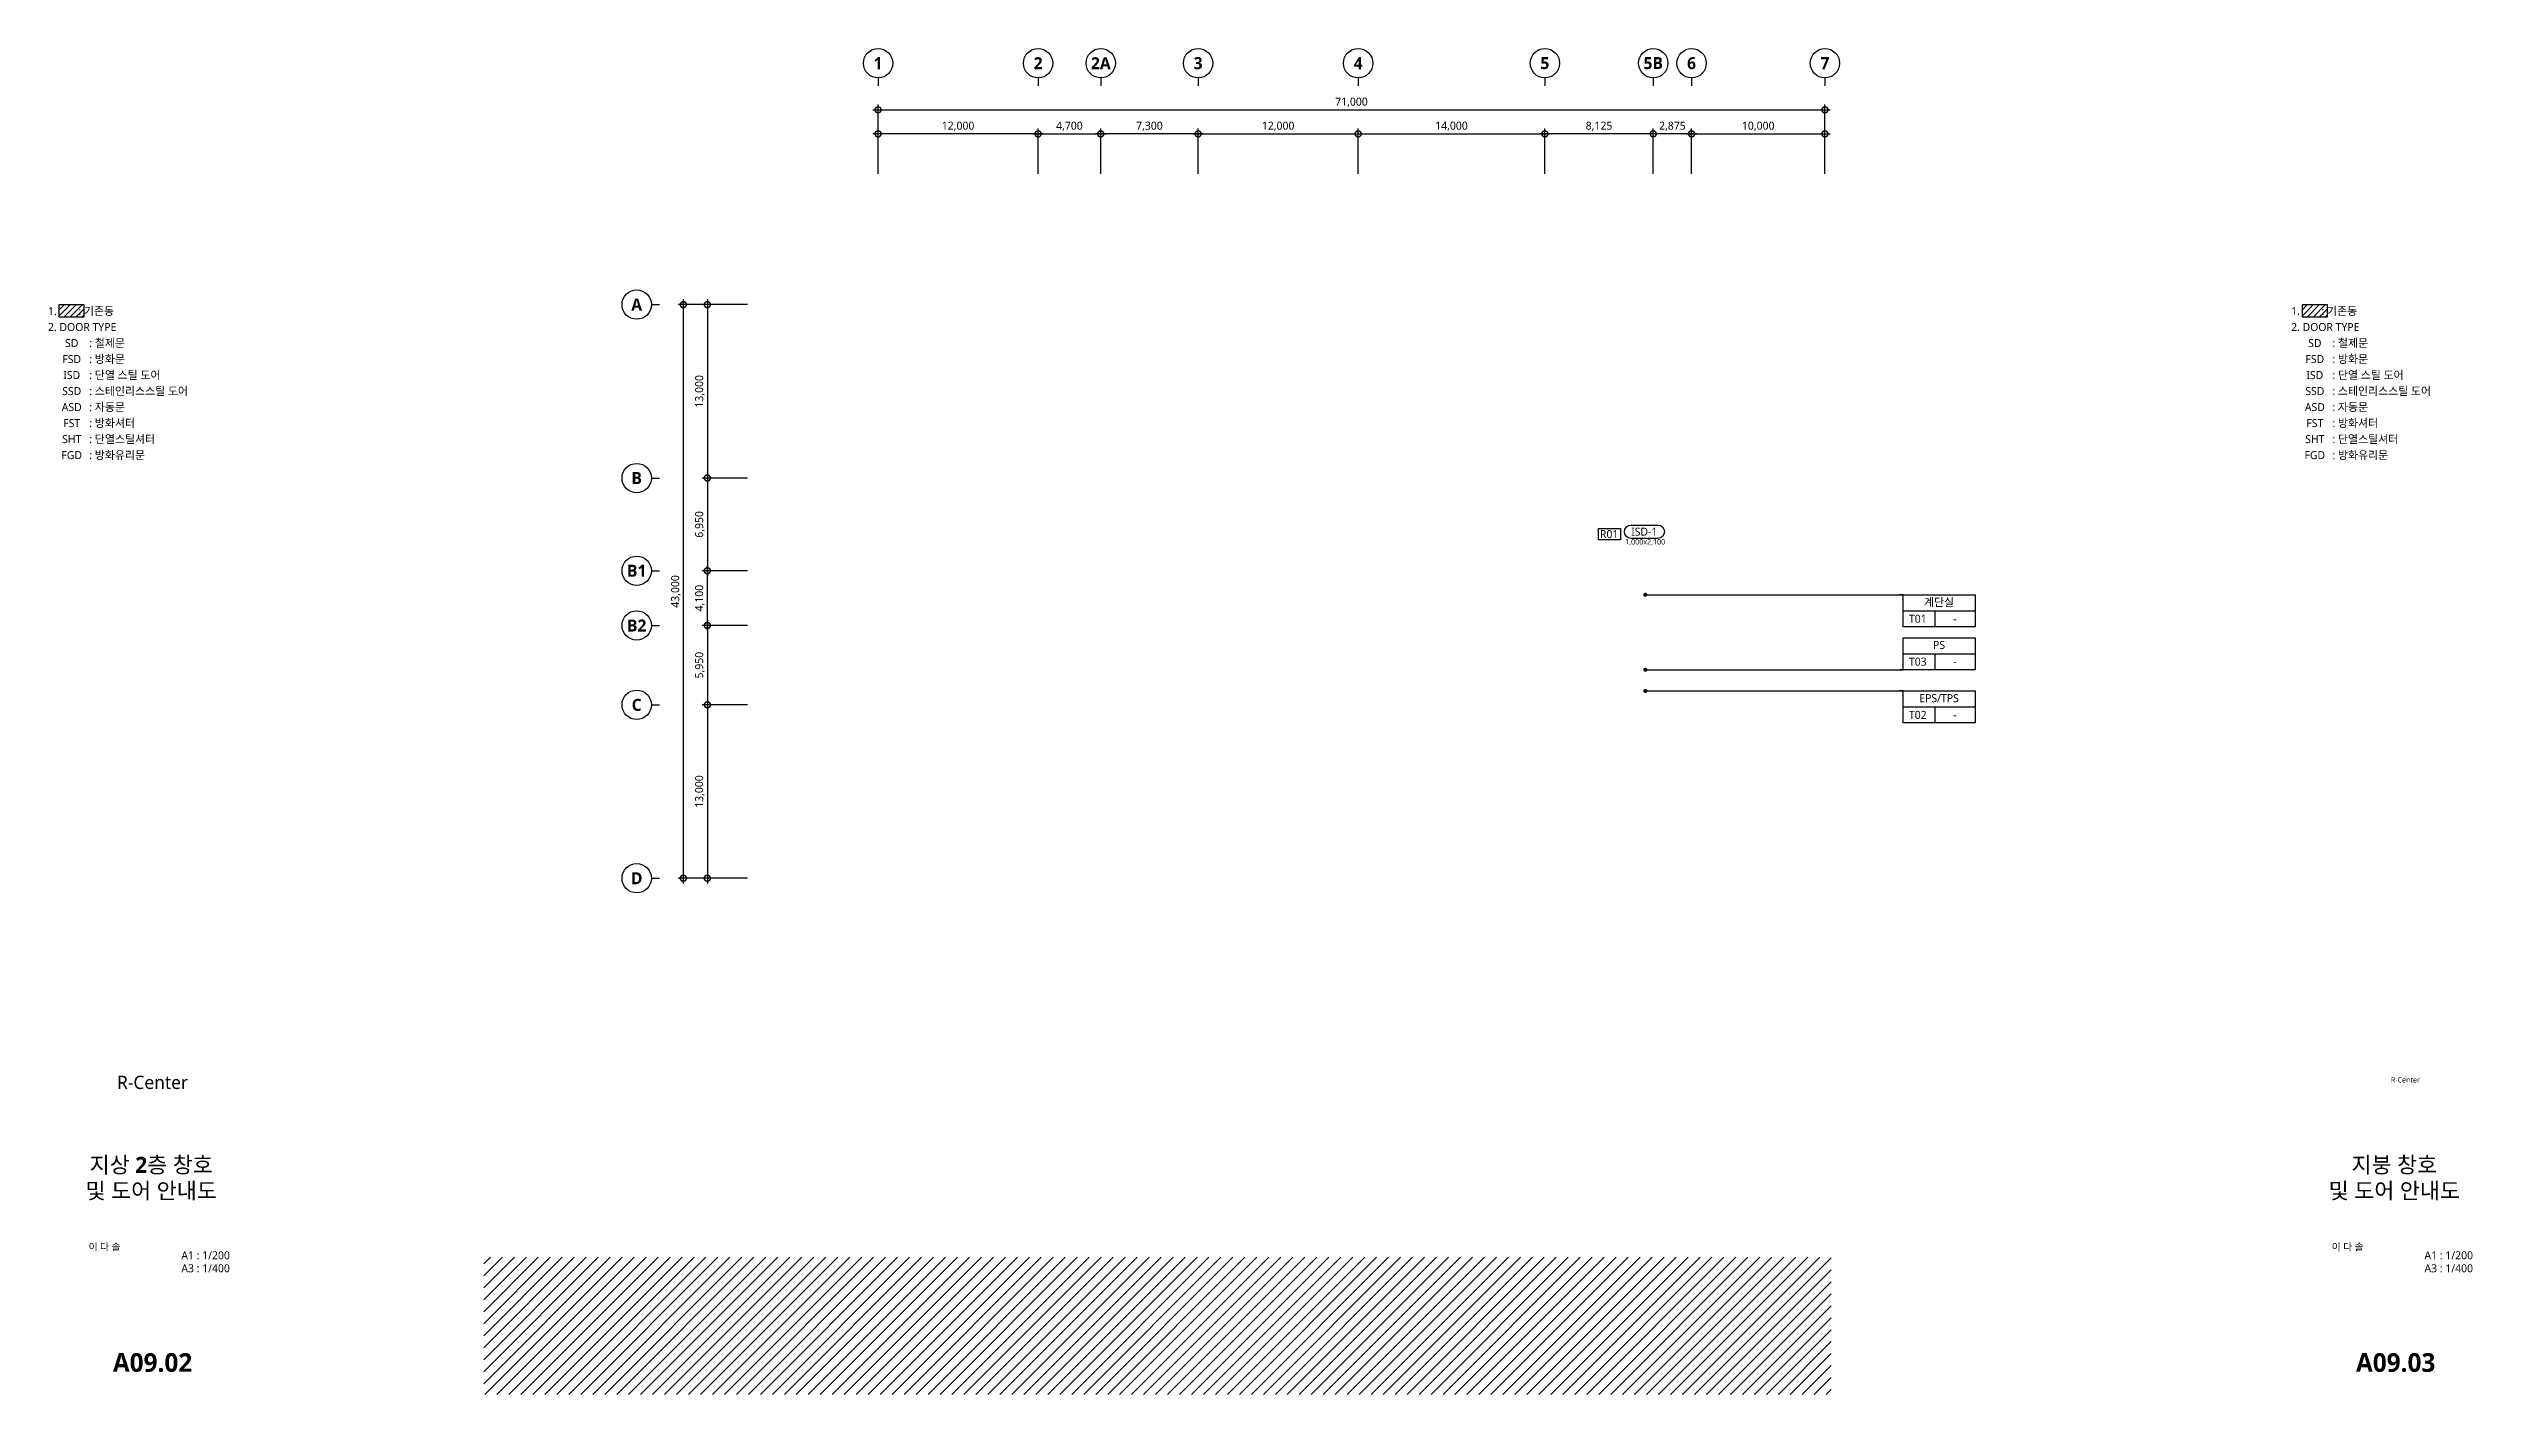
# Model space of a CAD drawing. Header units: millimetres. Extents: x 11266 to 497460, y 4200 to 113820.
# Drawn here: x 315694 to 497460, y 4200 to 105100 of the extents above; entities that cross this region are included whole.
import ezdxf
from ezdxf.enums import TextEntityAlignment as Align

# ---------------------------------------------------------------- set-up
doc = ezdxf.new("R2010")
doc.units = ezdxf.units.MM
doc.header["$LTSCALE"] = 200
doc.layers.get('DEFPOINTS').update_dxf_attribs({"color": 137})
doc.layers.add('# Door 사이즈', color=7, linetype='Continuous', plot=False)
doc.layers.add('# 도어 넘버', color=3, linetype='Continuous', plot=False)
for name, color, linetype in [('DIM', 7, 'Continuous'), ('HAT', 8, 'Continuous'), ('SYM', 6, 'Continuous'), ('SYM-BUB', 3, 'Continuous'), ('SYM-LEAD', 6, 'Continuous'), ('TEXT', 3, 'Continuous'), ('TEXT-NOTE', 6, 'Continuous'), ('XR-SHEET$0$TITLE', 7, 'Continuous'), ('XR-SHEET$1$SHT', 5, 'Continuous'), ('XR-SHEET$1$TEXT', 3, 'Continuous')]:
    doc.layers.add(name, color=color, linetype=linetype)
doc.styles.add('$0$스타일1', font='malgun.ttf')
doc.styles.add('S1', font='malgun.ttf')
doc.styles.add('XR-SHEET$0$굴림체(옥산)', font='malgun.ttf')
doc.styles.add('맑은고딕B', font='malgunbd.ttf')
doc.styles.add('스타일1', font='malgun.ttf')
doc.styles.add('스타일2', font='malgunbd.ttf')
doc.dimstyles.new('CJA', dxfattribs={"dimscale": 300, "dimtxt": 2.7, "dimasz": 1, "dimexe": 2, "dimexo": 3, "dimgap": 1, "dimtad": 1, "dimdec": 0, "dimzin": 1, "dimdsep": 46, "dimlunit": 6, "dimtxsty": '$0$스타일1', "dimblk": 'CJDOT', "dimcen": 0.09, "dimdle": 1, "dimclrd": 256, "dimclre": 256, "dimclrt": 3, "dimadec": 0, "dimazin": 0, "dimtfac": 1, "dimtdec": 0, "dimtix": 1, "dimtmove": 2, "dimatfit": 3, "dimldrblk": 'CJDOT', "dimfxl": 1, "dimtolj": 1, "dimtzin": 1, "dimarcsym": 0})
doc.dimstyles.new('DIM-QD 1', dxfattribs={"dimtxt": 3, "dimasz": 1.5, "dimexe": 1, "dimexo": 0, "dimgap": 1, "dimtad": 1, "dimdec": 3, "dimdsep": 46, "dimlunit": 6, "dimtxsty": '$0$스타일1', "dimblk1": 'ARCHTICK', "dimblk2": 'ARCHTICK', "dimsah": 1, "dimcen": 0, "dimclrd": 256, "dimclre": 256, "dimclrt": 3, "dimazin": 2, "dimtfac": 1, "dimtdec": 3, "dimtix": 1, "dimtmove": 2, "dimatfit": 3, "dimldrblk": 'ARCHTICK', "dimfxl": 1, "dimtolj": 1, "dimtzin": 0, "dimarcsym": 0})

# ---------------------------------------------------------------- blocks, each defined once
blk = doc.blocks.new('XR-SHEET$0$TITLE')
at = {"layer": 'XR-SHEET$0$TITLE', "true_color": 0x000000, "style": 'XR-SHEET$0$굴림체(옥산)'}
for tag, height, p in [('동명칭', 6, (776.77, -457.26)), ('SCALE-A1', 3, (797.5, -522)), ('SCALE-A3', 3, (797.5, -527)), ('DATA', 3, (797.5, -540))]:
    blk.add_attdef(tag, text='', height=height, dxfattribs=at).set_placement(p, align=Align.MIDDLE)
for tag, height, p in [('TITLE1', 6, (776.5, -479.4)), ('TITLE4', 6, (776.5, -484.39)), ('TITLE2', 6, (776.5, -489)), ('TITLE5', 6, (776.5, -493.99)), ('TITLE3', 6, (776.5, -498.7)), ('NAME-1', 3, (760.16, -517.5)), ('NAME-2', 3, (760.16, -526.5)), ('A0.00', 7, (776.5, -561))]:
    blk.add_attdef(tag, text='', height=height, dxfattribs=at).set_placement(p, align=Align.MIDDLE_CENTER)
blk = doc.blocks.new('A$C812c7108')
at = {"layer": 'TEXT', "style": 'S1'}
for s, p in [('1.        : 기존동', (0, 373)), ('2. DOOR TYPE', (0, -827)), (': 철제문', (3100, -2027)), (': 방화문', (3100, -3227)), (': 단열 스틸 도어', (3100, -4427)), (': 스테인리스스틸 도어', (3100, -5627)), (': 자동문', (3100, -6827)), (': 방화셔터', (3100, -8027)), (': 단열스틸셔터', (3100, -9227)), (': 방화유리문', (3100, -10427))]:
    blk.add_text(s, height=600, dxfattribs=at).set_placement(p, align=Align.MIDDLE_LEFT)
for s, p in [('SD', (1780, -2027)), ('FSD', (1780, -3227)), ('SSD', (1780, -5627)), ('ISD', (1780, -4427)), ('ASD', (1780, -6827)), ('SHT', (1780, -9227)), ('FST', (1780, -8027)), ('FGD', (1780, -10427))]:
    blk.add_text(s, height=600, dxfattribs=at).set_placement(p, align=Align.MIDDLE_CENTER)
blk = doc.blocks.new('DN')
at = {"layer": 'SYM', "color": 6}
blk.add_lwpolyline([(12.5, 0.17, 1), (12.5, 5.17), (2.5, 5.17, 1), (2.5, 0.17)], format="xyb", close=True, dxfattribs=at)
at = {"layer": 'SYM', "color": 3, "style": '스타일1'}
blk.add_attdef('FSD-1', text='', height=3, dxfattribs=at).set_placement((7.37, 2.67), align=Align.MIDDLE_CENTER)
blk = doc.blocks.new('_ARCHTICK')
at = {"color": 0, "linetype": 'ByBlock', "const_width": 0.15}
blk.add_lwpolyline([(-0.5, -0.5), (0.5, 0.5)], dxfattribs=at)
blk = doc.blocks.new('room')
at = {"layer": 'TEXT-NOTE'}
for p, q in [((0, 0), (0, 12)), ((0, 12), (27, 12)), ((27, 12), (27, 0)), ((0, 6), (27, 6)), ((27, 0), (0, 0)), ((12, 0), (12, 6))]:
    blk.add_line(p, q, dxfattribs=at)
at = {"layer": 'TEXT-NOTE', "color": 3, "style": '스타일1'}
for tag, p in [('실명', (13.5, 9.28)), ('101', (5.53, 3.02)), ('2400', (19.5, 3))]:
    blk.add_attdef(tag, text='', height=3, dxfattribs=at).set_placement(p, align=Align.MIDDLE)
blk = doc.blocks.new('_DotSmall')
at = {"color": 0, "linetype": 'ByBlock', "const_width": 0.5}
blk.add_lwpolyline([(-0.0625, 0, 1), (0.0625, 0, 1)], format="xyb", close=True, dxfattribs=at)
blk = doc.blocks.new('*D35')
at = {"layer": 'DEFPOINTS', "color": 0, "transparency": 16777216}
for p in [(0, 5400), (-71000, 0), (0, 0)]:
    blk.add_point(p, dxfattribs=at)
at = {"layer": 'DIM', "color": 7, "lineweight": -2, "transparency": 16777216}
for p, q in [((-71000, 600), (-71000, 5800)), ((0, 600), (0, 5800)), ((-71400, 5400), (400, 5400))]:
    blk.add_line(p, q, dxfattribs=at)
at = {"layer": 'DIM', "color": 7, "lineweight": -2, "transparency": 16777216, "xscale": 900, "yscale": 900, "zscale": 900, "rotation": 180}
blk.add_blockref('_DotSmall', (-71000, 5400), dxfattribs=at)
at = {"layer": 'DIM', "color": 7, "lineweight": -2, "transparency": 16777216, "xscale": 900, "yscale": 900, "zscale": 900}
blk.add_blockref('_DotSmall', (0, 5400), dxfattribs=at)
at = {"layer": 'DIM', "color": 3, "transparency": 16777216, "insert": (-35500, 5962), "char_height": 600, "attachment_point": 5, "style": '스타일1'}
blk.add_mtext('\\A1;71,000', dxfattribs=at)
blk = doc.blocks.new('CJDOT')
blk.add_line((-2, 0), (2, 0))
at = {"const_width": 0.5}
blk.add_lwpolyline([(-0.25, 0, 1), (0.25, 0, 1)], format="xyb", close=True, dxfattribs=at)
blk = doc.blocks.new('NEW_BUB')
at = {"layer": 'SYM-BUB', "color": 6}
blk.add_line((0, 3), (0, 0), dxfattribs=at)
blk.add_circle((0, 8.5), 5.5, dxfattribs=at)
at = {"layer": 'SYM-BUB', "color": 3, "style": '스타일2'}
blk.add_attdef('X', text='', height=4.5, dxfattribs=at).set_placement((0, 8.5), align=Align.MIDDLE)
blk = doc.blocks.new('*D36')
at = {"layer": 'DEFPOINTS', "color": 0, "transparency": 16777216}
for p in [(-21000, 3600), (-35000, 0), (-21000, 0)]:
    blk.add_point(p, dxfattribs=at)
at = {"layer": 'DIM', "color": 7, "lineweight": -2, "transparency": 16777216}
for p, q in [((-35000, 600), (-35000, 4000)), ((-21000, 600), (-21000, 4000)), ((-35400, 3600), (-20600, 3600))]:
    blk.add_line(p, q, dxfattribs=at)
at = {"layer": 'DIM', "color": 7, "lineweight": -2, "transparency": 16777216, "xscale": 900, "yscale": 900, "zscale": 900, "rotation": 180}
blk.add_blockref('_DotSmall', (-35000, 3600), dxfattribs=at)
at = {"layer": 'DIM', "color": 7, "lineweight": -2, "transparency": 16777216, "xscale": 900, "yscale": 900, "zscale": 900}
blk.add_blockref('_DotSmall', (-21000, 3600), dxfattribs=at)
at = {"layer": 'DIM', "color": 3, "transparency": 16777216, "insert": (-28000, 4162), "char_height": 600, "attachment_point": 5, "style": '스타일1'}
blk.add_mtext('\\A1;14,000', dxfattribs=at)
blk = doc.blocks.new('*D37')
at = {"layer": 'DEFPOINTS', "color": 0, "transparency": 16777216}
for p in [(-35000, 3600), (-47000, 0), (-35000, 0)]:
    blk.add_point(p, dxfattribs=at)
at = {"layer": 'DIM', "color": 7, "lineweight": -2, "transparency": 16777216}
for p, q in [((-47000, 600), (-47000, 4000)), ((-35000, 600), (-35000, 4000)), ((-47400, 3600), (-34600, 3600))]:
    blk.add_line(p, q, dxfattribs=at)
at = {"layer": 'DIM', "color": 7, "lineweight": -2, "transparency": 16777216, "xscale": 900, "yscale": 900, "zscale": 900, "rotation": 180}
blk.add_blockref('_DotSmall', (-47000, 3600), dxfattribs=at)
at = {"layer": 'DIM', "color": 7, "lineweight": -2, "transparency": 16777216, "xscale": 900, "yscale": 900, "zscale": 900}
blk.add_blockref('_DotSmall', (-35000, 3600), dxfattribs=at)
at = {"layer": 'DIM', "color": 3, "transparency": 16777216, "insert": (-41000, 4162), "char_height": 600, "attachment_point": 5, "style": '스타일1'}
blk.add_mtext('\\A1;12,000', dxfattribs=at)
blk = doc.blocks.new('*D38')
at = {"layer": 'DEFPOINTS', "color": 0, "transparency": 16777216}
for p in [(-54300, 3600), (-59000, 0), (-54300, 0)]:
    blk.add_point(p, dxfattribs=at)
at = {"layer": 'DIM', "color": 7, "lineweight": -2, "transparency": 16777216}
for p, q in [((-59000, 600), (-59000, 4000)), ((-54300, 600), (-54300, 4000)), ((-59400, 3600), (-53900, 3600))]:
    blk.add_line(p, q, dxfattribs=at)
at = {"layer": 'DIM', "color": 7, "lineweight": -2, "transparency": 16777216, "xscale": 900, "yscale": 900, "zscale": 900, "rotation": 180}
blk.add_blockref('_DotSmall', (-59000, 3600), dxfattribs=at)
at = {"layer": 'DIM', "color": 7, "lineweight": -2, "transparency": 16777216, "xscale": 900, "yscale": 900, "zscale": 900}
blk.add_blockref('_DotSmall', (-54300, 3600), dxfattribs=at)
at = {"layer": 'DIM', "color": 3, "transparency": 16777216, "insert": (-56650, 4160), "char_height": 600, "attachment_point": 5, "style": '스타일1'}
blk.add_mtext('\\A1;4,700', dxfattribs=at)
blk = doc.blocks.new('*D39')
at = {"layer": 'DEFPOINTS', "color": 0, "transparency": 16777216}
for p in [(-54300, 3600), (-54300, 0), (-47000, 0)]:
    blk.add_point(p, dxfattribs=at)
at = {"layer": 'DIM', "color": 7, "lineweight": -2, "transparency": 16777216}
for p, q in [((-54300, 600), (-54300, 4000)), ((-47000, 600), (-47000, 4000)), ((-46600, 3600), (-54700, 3600))]:
    blk.add_line(p, q, dxfattribs=at)
at = {"layer": 'DIM', "color": 7, "lineweight": -2, "transparency": 16777216, "xscale": 900, "yscale": 900, "zscale": 900, "rotation": 180}
blk.add_blockref('_DotSmall', (-54300, 3600), dxfattribs=at)
at = {"layer": 'DIM', "color": 7, "lineweight": -2, "transparency": 16777216, "xscale": 900, "yscale": 900, "zscale": 900}
blk.add_blockref('_DotSmall', (-47000, 3600), dxfattribs=at)
at = {"layer": 'DIM', "color": 3, "transparency": 16777216, "insert": (-50650, 4160), "char_height": 600, "attachment_point": 5, "style": '스타일1'}
blk.add_mtext('\\A1;7,300', dxfattribs=at)
blk = doc.blocks.new('*D40')
at = {"layer": 'DEFPOINTS', "color": 0, "transparency": 16777216}
for p in [(-21000, 3600), (-12875, 0), (-21000, 0)]:
    blk.add_point(p, dxfattribs=at)
at = {"layer": 'DIM', "color": 7, "lineweight": -2, "transparency": 16777216}
for p, q in [((-21000, 600), (-21000, 4000)), ((-12875, 600), (-12875, 4000)), ((-12475, 3600), (-21400, 3600))]:
    blk.add_line(p, q, dxfattribs=at)
at = {"layer": 'DIM', "color": 7, "lineweight": -2, "transparency": 16777216, "xscale": 900, "yscale": 900, "zscale": 900, "rotation": 180}
blk.add_blockref('_DotSmall', (-21000, 3600), dxfattribs=at)
at = {"layer": 'DIM', "color": 7, "lineweight": -2, "transparency": 16777216, "xscale": 900, "yscale": 900, "zscale": 900}
blk.add_blockref('_DotSmall', (-12875, 3600), dxfattribs=at)
at = {"layer": 'DIM', "color": 3, "transparency": 16777216, "insert": (-16938, 4162), "char_height": 600, "attachment_point": 5, "style": '스타일1'}
blk.add_mtext('\\A1;8,125', dxfattribs=at)
blk = doc.blocks.new('*D41')
at = {"layer": 'DEFPOINTS', "color": 0, "transparency": 16777216}
for p in [(-12875, 3600), (-12875, 0), (-10000, 0)]:
    blk.add_point(p, dxfattribs=at)
at = {"layer": 'DIM', "color": 7, "lineweight": -2, "transparency": 16777216}
for p, q in [((-12875, 600), (-12875, 4000)), ((-10000, 600), (-10000, 4000)), ((-9600, 3600), (-13275, 3600))]:
    blk.add_line(p, q, dxfattribs=at)
at = {"layer": 'DIM', "color": 7, "lineweight": -2, "transparency": 16777216, "xscale": 900, "yscale": 900, "zscale": 900, "rotation": 180}
blk.add_blockref('_DotSmall', (-12875, 3600), dxfattribs=at)
at = {"layer": 'DIM', "color": 7, "lineweight": -2, "transparency": 16777216, "xscale": 900, "yscale": 900, "zscale": 900}
blk.add_blockref('_DotSmall', (-10000, 3600), dxfattribs=at)
at = {"layer": 'DIM', "color": 3, "transparency": 16777216, "insert": (-11437, 4160), "char_height": 600, "attachment_point": 5, "style": '스타일1'}
blk.add_mtext('\\A1;2,875', dxfattribs=at)
blk = doc.blocks.new('*D42')
at = {"layer": 'DEFPOINTS', "color": 0, "transparency": 16777216}
for p in [(-71000, 3600), (-71000, 0), (-59000, 0)]:
    blk.add_point(p, dxfattribs=at)
at = {"layer": 'DIM', "color": 7, "lineweight": -2, "transparency": 16777216}
for p, q in [((-71000, 600), (-71000, 4000)), ((-59000, 600), (-59000, 4000)), ((-58600, 3600), (-71400, 3600))]:
    blk.add_line(p, q, dxfattribs=at)
at = {"layer": 'DIM', "color": 7, "lineweight": -2, "transparency": 16777216, "xscale": 900, "yscale": 900, "zscale": 900, "rotation": 180}
blk.add_blockref('_DotSmall', (-71000, 3600), dxfattribs=at)
at = {"layer": 'DIM', "color": 7, "lineweight": -2, "transparency": 16777216, "xscale": 900, "yscale": 900, "zscale": 900}
blk.add_blockref('_DotSmall', (-59000, 3600), dxfattribs=at)
at = {"layer": 'DIM', "color": 3, "transparency": 16777216, "insert": (-65000, 4162), "char_height": 600, "attachment_point": 5, "style": '스타일1'}
blk.add_mtext('\\A1;12,000', dxfattribs=at)
blk = doc.blocks.new('*D43')
at = {"layer": 'DEFPOINTS', "color": 0, "transparency": 16777216}
for p in [(0, 3600), (-10000, 0), (0, 0)]:
    blk.add_point(p, dxfattribs=at)
at = {"layer": 'DIM', "color": 7, "lineweight": -2, "transparency": 16777216}
for p, q in [((-10000, 600), (-10000, 4000)), ((0, 600), (0, 4000)), ((-10400, 3600), (400, 3600))]:
    blk.add_line(p, q, dxfattribs=at)
at = {"layer": 'DIM', "color": 7, "lineweight": -2, "transparency": 16777216, "xscale": 900, "yscale": 900, "zscale": 900, "rotation": 180}
blk.add_blockref('_DotSmall', (-10000, 3600), dxfattribs=at)
at = {"layer": 'DIM', "color": 7, "lineweight": -2, "transparency": 16777216, "xscale": 900, "yscale": 900, "zscale": 900}
blk.add_blockref('_DotSmall', (0, 3600), dxfattribs=at)
at = {"layer": 'DIM', "color": 3, "transparency": 16777216, "insert": (-5000, 4162), "char_height": 600, "attachment_point": 5, "style": '스타일1'}
blk.add_mtext('\\A1;10,000', dxfattribs=at)
blk = doc.blocks.new('*D17')
at = {"layer": 'DEFPOINTS', "color": 0, "transparency": 16777216}
for p in [(364096, 85576), (369496, 85576), (369496, 42576)]:
    blk.add_point(p, dxfattribs=at)
at = {"layer": 'DIM', "color": 7, "lineweight": -2, "transparency": 16777216}
for p, q in [((368896, 85576), (363696, 85576)), ((364096, 42176), (364096, 85976)), ((368896, 42576), (363696, 42576))]:
    blk.add_line(p, q, dxfattribs=at)
at = {"layer": 'DIM', "color": 7, "lineweight": -2, "transparency": 16777216, "xscale": 900, "yscale": 900, "zscale": 900}
for p, rotation in [((364096, 85576), 90), ((364096, 42576), 270)]:
    blk.add_blockref('_DotSmall', p, dxfattribs=dict(at, rotation=rotation))
at = {"layer": 'DIM', "color": 3, "transparency": 16777216, "insert": (363536, 64076), "char_height": 600, "attachment_point": 5, "rotation": 90, "style": '$0$스타일1'}
blk.add_mtext('\\A1;43,000', dxfattribs=at)
blk = doc.blocks.new('*D18')
at = {"layer": 'DEFPOINTS', "color": 0, "transparency": 16777216}
for p in [(369496, 85576), (365896, 72576), (369496, 72576)]:
    blk.add_point(p, dxfattribs=at)
at = {"layer": 'DIM', "color": 7, "lineweight": -2, "transparency": 16777216}
for p, q in [((368896, 85576), (365496, 85576)), ((365896, 85976), (365896, 72176)), ((368896, 72576), (365496, 72576))]:
    blk.add_line(p, q, dxfattribs=at)
at = {"layer": 'DIM', "color": 7, "lineweight": -2, "transparency": 16777216, "xscale": 900, "yscale": 900, "zscale": 900}
for p, rotation in [((365896, 85576), 90), ((365896, 72576), 270)]:
    blk.add_blockref('_DotSmall', p, dxfattribs=dict(at, rotation=rotation))
at = {"layer": 'DIM', "color": 3, "transparency": 16777216, "insert": (365334, 79076), "char_height": 600, "attachment_point": 5, "rotation": 90, "style": '$0$스타일1'}
blk.add_mtext('\\A1;13,000', dxfattribs=at)
blk = doc.blocks.new('*D19')
at = {"layer": 'DEFPOINTS', "color": 0, "transparency": 16777216}
for p in [(369496, 55576), (365896, 42576), (369496, 42576)]:
    blk.add_point(p, dxfattribs=at)
at = {"layer": 'DIM', "color": 7, "lineweight": -2, "transparency": 16777216}
for p, q in [((368896, 55576), (365496, 55576)), ((365896, 55976), (365896, 42176)), ((368896, 42576), (365496, 42576))]:
    blk.add_line(p, q, dxfattribs=at)
at = {"layer": 'DIM', "color": 7, "lineweight": -2, "transparency": 16777216, "xscale": 900, "yscale": 900, "zscale": 900}
for p, rotation in [((365896, 55576), 90), ((365896, 42576), 270)]:
    blk.add_blockref('_DotSmall', p, dxfattribs=dict(at, rotation=rotation))
at = {"layer": 'DIM', "color": 3, "transparency": 16777216, "insert": (365334, 49076), "char_height": 600, "attachment_point": 5, "rotation": 90, "style": '$0$스타일1'}
blk.add_mtext('\\A1;13,000', dxfattribs=at)
blk = doc.blocks.new('*D20')
at = {"layer": 'DEFPOINTS', "color": 0, "transparency": 16777216}
for p in [(369496, 61526), (365896, 55576), (369496, 55576)]:
    blk.add_point(p, dxfattribs=at)
at = {"layer": 'DIM', "color": 7, "lineweight": -2, "transparency": 16777216}
for p, q in [((365896, 61926), (365896, 55176)), ((368896, 61526), (365496, 61526)), ((368896, 55576), (365496, 55576))]:
    blk.add_line(p, q, dxfattribs=at)
at = {"layer": 'DIM', "color": 7, "lineweight": -2, "transparency": 16777216, "xscale": 900, "yscale": 900, "zscale": 900}
for p, rotation in [((365896, 61526), 90), ((365896, 55576), 270)]:
    blk.add_blockref('_DotSmall', p, dxfattribs=dict(at, rotation=rotation))
at = {"layer": 'DIM', "color": 3, "transparency": 16777216, "insert": (365336, 58551), "char_height": 600, "attachment_point": 5, "rotation": 90, "style": '$0$스타일1'}
blk.add_mtext('\\A1;5,950', dxfattribs=at)
blk = doc.blocks.new('*D21')
at = {"layer": 'DEFPOINTS', "color": 0, "transparency": 16777216}
for p in [(365896, 65626), (369496, 65626), (369496, 61526)]:
    blk.add_point(p, dxfattribs=at)
at = {"layer": 'DIM', "color": 7, "lineweight": -2, "transparency": 16777216}
for p, q in [((368896, 65626), (365496, 65626)), ((365896, 61126), (365896, 66026)), ((368896, 61526), (365496, 61526))]:
    blk.add_line(p, q, dxfattribs=at)
at = {"layer": 'DIM', "color": 7, "lineweight": -2, "transparency": 16777216, "xscale": 900, "yscale": 900, "zscale": 900}
for p, rotation in [((365896, 65626), 90), ((365896, 61526), 270)]:
    blk.add_blockref('_DotSmall', p, dxfattribs=dict(at, rotation=rotation))
at = {"layer": 'DIM', "color": 3, "transparency": 16777216, "insert": (365334, 63576), "char_height": 600, "attachment_point": 5, "rotation": 90, "style": '$0$스타일1'}
blk.add_mtext('\\A1;4,100', dxfattribs=at)
blk = doc.blocks.new('*D22')
at = {"layer": 'DEFPOINTS', "color": 0, "transparency": 16777216}
for p in [(369496, 72576), (365896, 65626), (369496, 65626)]:
    blk.add_point(p, dxfattribs=at)
at = {"layer": 'DIM', "color": 7, "lineweight": -2, "transparency": 16777216}
for p, q in [((365896, 72976), (365896, 65226)), ((368896, 72576), (365496, 72576)), ((368896, 65626), (365496, 65626))]:
    blk.add_line(p, q, dxfattribs=at)
at = {"layer": 'DIM', "color": 7, "lineweight": -2, "transparency": 16777216, "xscale": 900, "yscale": 900, "zscale": 900}
for p, rotation in [((365896, 72576), 90), ((365896, 65626), 270)]:
    blk.add_blockref('_DotSmall', p, dxfattribs=dict(at, rotation=rotation))
at = {"layer": 'DIM', "color": 3, "transparency": 16777216, "insert": (365336, 69101), "char_height": 600, "attachment_point": 5, "rotation": 90, "style": '$0$스타일1'}
blk.add_mtext('\\A1;6,950', dxfattribs=at)
blk = doc.blocks.new('RF DOOR NUMBER')
at = {"layer": '# 도어 넘버', "flags": 128}
blk.add_lwpolyline([(-3139, -110), (-3139, -950), (-4808, -950), (-4808, -110)], close=True, dxfattribs=at)
at = {"layer": '# 도어 넘버', "style": '스타일1'}
blk.add_text('R01', height=600, dxfattribs=at).set_placement((-4688, -830))
blk = doc.blocks.new('A$C5c222830')
at = {"layer": 'SYM-BUB'}
ref = blk.add_blockref('NEW_BUB', (-71000, 7200), dxfattribs=dict(at, xscale=200.0000000000001, yscale=200.0000000000001, zscale=200.0000000000001))
ref.add_attrib('X', '1', dxfattribs={"color": 3, "height": 900, "style": '맑은고딕B'}).set_placement((-71000, 8900), align=Align.MIDDLE)
ref = blk.add_blockref('NEW_BUB', (-59000, 7200), dxfattribs=dict(at, xscale=200.0000000000001, yscale=200.0000000000001, zscale=200.0000000000001))
ref.add_attrib('X', '2', dxfattribs={"color": 3, "height": 900, "style": '맑은고딕B'}).set_placement((-59000, 8900), align=Align.MIDDLE)
ref = blk.add_blockref('NEW_BUB', (-54300, 7200), dxfattribs=dict(at, xscale=200.0000000000001, yscale=200.0000000000001, zscale=200.0000000000001))
ref.add_attrib('X', '2A', dxfattribs={"color": 3, "height": 900, "style": '맑은고딕B'}).set_placement((-54300, 8900), align=Align.MIDDLE)
ref = blk.add_blockref('NEW_BUB', (-47000, 7200), dxfattribs=dict(at, xscale=200.0000000000001, yscale=200.0000000000001, zscale=200.0000000000001))
ref.add_attrib('X', '3', dxfattribs={"color": 3, "height": 900, "style": '맑은고딕B'}).set_placement((-47000, 8900), align=Align.MIDDLE)
ref = blk.add_blockref('NEW_BUB', (-35000, 7200), dxfattribs=dict(at, xscale=200.0000000000001, yscale=200.0000000000001, zscale=200.0000000000001))
ref.add_attrib('X', '4', dxfattribs={"color": 3, "height": 900, "style": '맑은고딕B'}).set_placement((-35000, 8900), align=Align.MIDDLE)
ref = blk.add_blockref('NEW_BUB', (-21000, 7200), dxfattribs=dict(at, xscale=200.0000000000001, yscale=200.0000000000001, zscale=200.0000000000001))
ref.add_attrib('X', '5', dxfattribs={"color": 3, "height": 900, "style": '맑은고딕B'}).set_placement((-21000, 8900), align=Align.MIDDLE)
ref = blk.add_blockref('NEW_BUB', (-12875, 7200), dxfattribs=dict(at, xscale=200.0000000000001, yscale=200.0000000000001, zscale=200.0000000000001))
ref.add_attrib('X', '5B', dxfattribs={"color": 3, "height": 900, "style": '맑은고딕B'}).set_placement((-12875, 8900), align=Align.MIDDLE)
ref = blk.add_blockref('NEW_BUB', (-10000, 7200), dxfattribs=dict(at, xscale=200.0000000000001, yscale=200.0000000000001, zscale=200.0000000000001))
ref.add_attrib('X', '6', dxfattribs={"color": 3, "height": 900, "style": '맑은고딕B'}).set_placement((-10000, 8900), align=Align.MIDDLE)
ref = blk.add_blockref('NEW_BUB', (0, 7200), dxfattribs=dict(at, xscale=200.0000000000001, yscale=200.0000000000001, zscale=200.0000000000001))
ref.add_attrib('X', '7', dxfattribs={"color": 3, "height": 900, "style": '맑은고딕B'}).set_placement((0, 8900), align=Align.MIDDLE)
at = {"layer": 'DIM'}
dim = blk.add_linear_dim(base=(0, 5400), p1=(-71000, 0), p2=(0, 0), angle=180, dimstyle='CJA', override={"dimscale": 200, "dimtxt": 3, "dimasz": 4.5, "dimtxsty": '스타일1', "dimblk1": 'DotSmall', "dimblk2": 'DotSmall', "dimsah": 1, "dimdle": 2, "dimclrd": 7, "dimclre": 7}, dxfattribs=at)
dim.commit()
dim.dimension.update_dxf_attribs({"geometry": '*D35', "text_midpoint": (-35500, 5962), "dimtype": 128})
for base, p1, p2, picture, middle in [((-71000, 3600), (-59000, 0), (-71000, 0), '*D42', (-65000, 4162)), ((-54300, 3600), (-47000, 0), (-54300, 0), '*D39', (-50650, 4160.3)), ((-21000, 3600), (-12875, 0), (-21000, 0), '*D40', (-16937.5, 4162)), ((-12875, 3600), (-10000, 0), (-12875, 0), '*D41', (-11437.5, 4160.3))]:
    dim = blk.add_linear_dim(base=base, p1=p1, p2=p2, angle=180, dimstyle='CJA', override={"dimscale": 200, "dimtxt": 3, "dimasz": 4.5, "dimtxsty": '스타일1', "dimblk1": 'DotSmall', "dimblk2": 'DotSmall', "dimsah": 1, "dimdle": 2, "dimclrd": 7, "dimclre": 7}, dxfattribs=at)
    dim.commit()
    dim.dimension.update_dxf_attribs({"geometry": picture, "text_midpoint": middle})
for base, p1, p2, picture, middle in [((-54300, 3600), (-59000, 0), (-54300, 0), '*D38', (-56650, 4160.3)), ((-35000, 3600), (-47000, 0), (-35000, 0), '*D37', (-41000, 4162)), ((-21000, 3600), (-35000, 0), (-21000, 0), '*D36', (-28000, 4162)), ((0, 3600), (-10000, 0), (0, 0), '*D43', (-5000, 4162))]:
    dim = blk.add_linear_dim(base=base, p1=p1, p2=p2, dimstyle='CJA', override={"dimscale": 200, "dimtxt": 3, "dimasz": 4.5, "dimtxsty": '스타일1', "dimblk1": 'DotSmall', "dimblk2": 'DotSmall', "dimsah": 1, "dimdle": 2, "dimclrd": 7, "dimclre": 7}, dxfattribs=at)
    dim.commit()
    dim.dimension.update_dxf_attribs({"geometry": picture, "text_midpoint": middle})
blk = doc.blocks.new('A$Cae429de4')
at = {"layer": 'SYM-BUB'}
ref = blk.add_blockref('NEW_BUB', (-7200, 0), dxfattribs=dict(at, xscale=200.0000000000001, yscale=200.0000000000001, zscale=200.0000000000001, rotation=90))
ref.add_attrib('X', 'A', dxfattribs={"color": 3, "height": 900, "style": '맑은고딕B'}).set_placement((-8900, 0), align=Align.MIDDLE)
ref = blk.add_blockref('NEW_BUB', (-7200, -13000), dxfattribs=dict(at, xscale=200.0000000000001, yscale=200.0000000000001, zscale=200.0000000000001, rotation=90))
ref.add_attrib('X', 'B', dxfattribs={"color": 3, "height": 900, "style": '맑은고딕B'}).set_placement((-8900, -13000), align=Align.MIDDLE)
ref = blk.add_blockref('NEW_BUB', (-7200, -19950), dxfattribs=dict(at, xscale=200.0000000000001, yscale=200.0000000000001, zscale=200.0000000000001, rotation=90))
ref.add_attrib('X', 'B1', dxfattribs={"color": 3, "height": 900, "style": '맑은고딕B'}).set_placement((-8900, -19950), align=Align.MIDDLE)
ref = blk.add_blockref('NEW_BUB', (-7200, -24050), dxfattribs=dict(at, xscale=200.0000000000001, yscale=200.0000000000001, zscale=200.0000000000001, rotation=90))
ref.add_attrib('X', 'B2', dxfattribs={"color": 3, "height": 900, "style": '맑은고딕B'}).set_placement((-8900, -24050), align=Align.MIDDLE)
ref = blk.add_blockref('NEW_BUB', (-7200, -30000), dxfattribs=dict(at, xscale=200.0000000000001, yscale=200.0000000000001, zscale=200.0000000000001, rotation=90))
ref.add_attrib('X', 'C', dxfattribs={"color": 3, "height": 900, "style": '맑은고딕B'}).set_placement((-8900, -30000), align=Align.MIDDLE)
ref = blk.add_blockref('NEW_BUB', (-7200, -43000), dxfattribs=dict(at, xscale=200.0000000000001, yscale=200.0000000000001, zscale=200.0000000000001, rotation=90))
ref.add_attrib('X', 'D', dxfattribs={"color": 3, "height": 900, "style": '맑은고딕B'}).set_placement((-8900, -43000), align=Align.MIDDLE)
at = {"layer": 'DIM'}
for base, p1, p2, angle, picture, middle in [((-5400, 0), (0, -43000), (0, 0), 270, '*D17', (-5960.3, -21500)), ((-3600, -13000), (0, 0), (0, -13000), 90, '*D18', (-4162, -6500)), ((-3600, -19950), (0, -13000), (0, -19950), 270, '*D22', (-4160.3, -16475)), ((-3600, -19950), (0, -24050), (0, -19950), 90, '*D21', (-4162, -22000)), ((-3600, -30000), (0, -24050), (0, -30000), 270, '*D20', (-4160.3, -27025)), ((-3600, -43000), (0, -30000), (0, -43000), 270, '*D19', (-4162, -36500))]:
    dim = blk.add_linear_dim(base=base, p1=p1, p2=p2, angle=angle, dimstyle='CJA', override={"dimscale": 200, "dimtxt": 3, "dimasz": 4.5, "dimblk1": 'DotSmall', "dimblk2": 'DotSmall', "dimsah": 1, "dimdle": 2, "dimclrd": 7, "dimclre": 7}, dxfattribs=at)
    dim.commit()
    dim.dimension.update_dxf_attribs({"geometry": picture, "text_midpoint": middle, "insert": (-369496.1, -85576.2)})

msp = doc.modelspace()

# ---------------------------------------------------------------- hatches: boundary and pattern name
at = {"layer": 'HAT'}
h = msp.add_hatch(dxfattribs=at)
h.set_pattern_fill('ANSI31', color=256, scale=100)
h.set_pattern_definition([(45, (200, -9e-11), (-224.5064, 224.5064), [])])
h.paths.add_polyline_path([(316483, 85881), (316483, 84992), (318381, 84992), (318381, 85881)])
h = msp.add_hatch(dxfattribs=at)
h.set_pattern_fill('ANSI31', color=256, scale=100)
h.set_pattern_definition([(45, (168400, -4e-11), (-224.5064, 224.5064), [])])
h.paths.add_polyline_path([(484683, 85881), (484683, 84992), (486581, 84992), (486581, 85881)])
h = msp.add_hatch(dxfattribs=at)
h.set_pattern_fill('ANSI31', color=256, scale=200)
h.set_pattern_definition([(45, (336400, 118800), (-449.0128, 449.0128), [])])
h.paths.add_polyline_path([(449370, 14490), (348330, 14490), (348330, 4200), (449370, 4200)])

# ---------------------------------------------------------------- linework, layer by layer
at = {"layer": 'HAT', "color": 6}
for points in [[(316483, 84992), (318381, 84992), (318381, 85881), (316483, 85881)], [(484683, 84992), (486581, 84992), (486581, 85881), (484683, 85881)]]:
    msp.add_lwpolyline(points, close=True, dxfattribs=at)

# ---------------------------------------------------------------- block references
at = {"layer": '# Door 사이즈'}
msp.add_blockref('RF DOOR NUMBER', (436718, 69227), dxfattribs=at)
for name, p in [('A$C5c222830', (448900, 95100)), ('A$C812c7108', (315657, 85046)), ('A$Cae429de4', (368700, 85900)), ('A$C812c7108', (483857, 85046))]:
    msp.add_blockref(name, p)
at = {"layer": 'SYM'}
ref = msp.add_blockref('DN', (436870, 68346), dxfattribs=dict(at, xscale=-200.0000000000001, yscale=200.0000000000001, zscale=200.0000000000001))
ref.add_attrib('1-FSD', 'ISD-1', dxfattribs={"color": 3, "height": 600, "style": '스타일1'}).set_placement((435357, 68881), align=Align.MIDDLE_CENTER)
at = {"layer": 'TEXT'}
ref = msp.add_blockref('XR-SHEET$0$TITLE', (168200, 0), dxfattribs=dict(at, xscale=200, yscale=200, zscale=200))
ref.add_attrib('TITLE2', '지상 2층 창호', dxfattribs={"layer": 'XR-SHEET$1$SHT', "color": 4, "true_color": 0x000004, "height": 1200, "style": '맑은고딕B'}).set_placement((323400, 21417), align=Align.MIDDLE_CENTER)
ref.add_attrib('TITLE3', '및 도어 안내도', dxfattribs={"layer": 'XR-SHEET$1$SHT', "color": 4, "true_color": 0x000004, "height": 1200, "style": '맑은고딕B'}).set_placement((323400, 19476, 2754), align=Align.MIDDLE_CENTER)
ref.add_attrib('NAME-1', '이 다 솔', dxfattribs={"layer": 'XR-SHEET$1$TEXT', "color": 3, "true_color": 0x000003, "height": 540, "style": '스타일1'}).set_placement((318700, 15267, 2754), align=Align.MIDDLE_LEFT)
ref.add_attrib('SCALE-A1', 'A1 : 1/200', dxfattribs={"layer": 'XR-SHEET$1$SHT', "color": 3, "true_color": 0x000003, "height": 600, "style": '스타일1'}).set_placement((327478, 14634), align=Align.MIDDLE_CENTER)
ref.add_attrib('SCALE-A3', 'A3 : 1/400', dxfattribs={"layer": 'XR-SHEET$1$SHT', "color": 3, "true_color": 0x000003, "height": 600, "style": '스타일1'}).set_placement((327478, 13662), align=Align.MIDDLE_CENTER)
ref.add_attrib('A0.00', 'A09.02', dxfattribs={"layer": 'XR-SHEET$1$SHT', "color": 4, "true_color": 0x000004, "height": 1400, "style": '맑은고딕B'}).set_placement((323500, 6600), align=Align.MIDDLE_CENTER)
ref = msp.add_blockref('XR-SHEET$0$TITLE', (336400, 0), dxfattribs=dict(at, xscale=200, yscale=200, zscale=200))
ref.add_attrib('TITLE2', '지붕 창호', dxfattribs={"layer": 'XR-SHEET$1$SHT', "color": 4, "true_color": 0x000004, "height": 1200, "style": '맑은고딕B'}).set_placement((491600, 21417), align=Align.MIDDLE_CENTER)
ref.add_attrib('TITLE3', '및 도어 안내도', dxfattribs={"layer": 'XR-SHEET$1$SHT', "color": 4, "true_color": 0x000004, "height": 1200, "style": '맑은고딕B'}).set_placement((491600, 19476, 2754), align=Align.MIDDLE_CENTER)
ref.add_attrib('NAME-1', '이 다 솔', dxfattribs={"layer": 'XR-SHEET$1$TEXT', "color": 3, "true_color": 0x000003, "height": 540, "style": '스타일1'}).set_placement((486900, 15267, 2754), align=Align.MIDDLE_LEFT)
ref.add_attrib('SCALE-A1', 'A1 : 1/200', dxfattribs={"layer": 'XR-SHEET$1$SHT', "color": 3, "true_color": 0x000003, "height": 600, "style": '스타일1'}).set_placement((495678, 14634), align=Align.MIDDLE_CENTER)
ref.add_attrib('SCALE-A3', 'A3 : 1/400', dxfattribs={"layer": 'XR-SHEET$1$SHT', "color": 3, "true_color": 0x000003, "height": 600, "style": '스타일1'}).set_placement((495678, 13662), align=Align.MIDDLE_CENTER)
ref.add_attrib('A0.00', 'A09.03', dxfattribs={"layer": 'XR-SHEET$1$SHT', "color": 4, "true_color": 0x000004, "height": 1400, "style": '맑은고딕B'}).set_placement((491700, 6600), align=Align.MIDDLE_CENTER)
at = {"layer": 'TEXT-NOTE'}
ref = msp.add_blockref('room', (454759, 61752), dxfattribs=dict(at, xscale=200, yscale=200, zscale=200))
ref.add_attrib('2400', '-', dxfattribs={"color": 3, "height": 600, "style": '스타일1'}).set_placement((458659, 62352), align=Align.MIDDLE_CENTER)
ref.add_attrib('101', 'T01', dxfattribs={"color": 3, "height": 600, "style": '스타일1'}).set_placement((455865, 62355), align=Align.MIDDLE)
ref.add_attrib('실명', '계단실', dxfattribs={"color": 3, "height": 600, "style": '스타일1'}).set_placement((457459, 63608), align=Align.MIDDLE)
ref = msp.add_blockref('room', (454759, 58533), dxfattribs=dict(at, xscale=200, yscale=200, zscale=200))
ref.add_attrib('2400', '-', dxfattribs={"color": 3, "height": 600, "style": '스타일1'}).set_placement((458659, 59133), align=Align.MIDDLE_CENTER)
ref.add_attrib('101', 'T03', dxfattribs={"color": 3, "height": 600, "style": '스타일1'}).set_placement((455865, 59137), align=Align.MIDDLE)
ref.add_attrib('실명', 'PS', dxfattribs={"color": 3, "height": 600, "style": '스타일1'}).set_placement((457459, 60389), align=Align.MIDDLE)
ref = msp.add_blockref('room', (454759, 54542), dxfattribs=dict(at, xscale=200, yscale=200, zscale=200))
ref.add_attrib('2400', '-', dxfattribs={"color": 3, "height": 600, "style": '스타일1'}).set_placement((458659, 55142), align=Align.MIDDLE_CENTER)
ref.add_attrib('101', 'T02', dxfattribs={"color": 3, "height": 600, "style": '스타일1'}).set_placement((455865, 55146), align=Align.MIDDLE)
ref.add_attrib('실명', 'EPS/TPS', dxfattribs={"color": 3, "height": 600, "style": '스타일1'}).set_placement((457459, 56399), align=Align.MIDDLE)

# ---------------------------------------------------------------- texts
at = {"layer": '# Door 사이즈', "style": '스타일1'}
msp.add_text('1,000x2,100', height=400, dxfattribs=at).set_placement((433919, 67919))
at = {"layer": 'TEXT', "style": '스타일1'}
for height, p in [(1000, (323500, 27600)), (400, (492425, 27789))]:
    msp.add_text('R-Center', height=height, dxfattribs=at).set_placement(p, align=Align.MIDDLE_CENTER)

# ---------------------------------------------------------------- leaders
at = {"layer": 'SYM-LEAD'}
for points in [[(435435, 64152), (454759, 64152), (454491, 64152)], [(435435, 58533), (454759, 58533), (454491, 58533)], [(435435, 56942), (454759, 56942), (454491, 56942)]]:
    msp.add_leader(points, dimstyle='DIM-QD 1', override={"dimscale": 200, "dimasz": 1.5, "dimtad": 0, "dimclrd": 6, "dimldrblk": 'DOT'}, dxfattribs=at)

doc.saveas('drawing.dxf')
